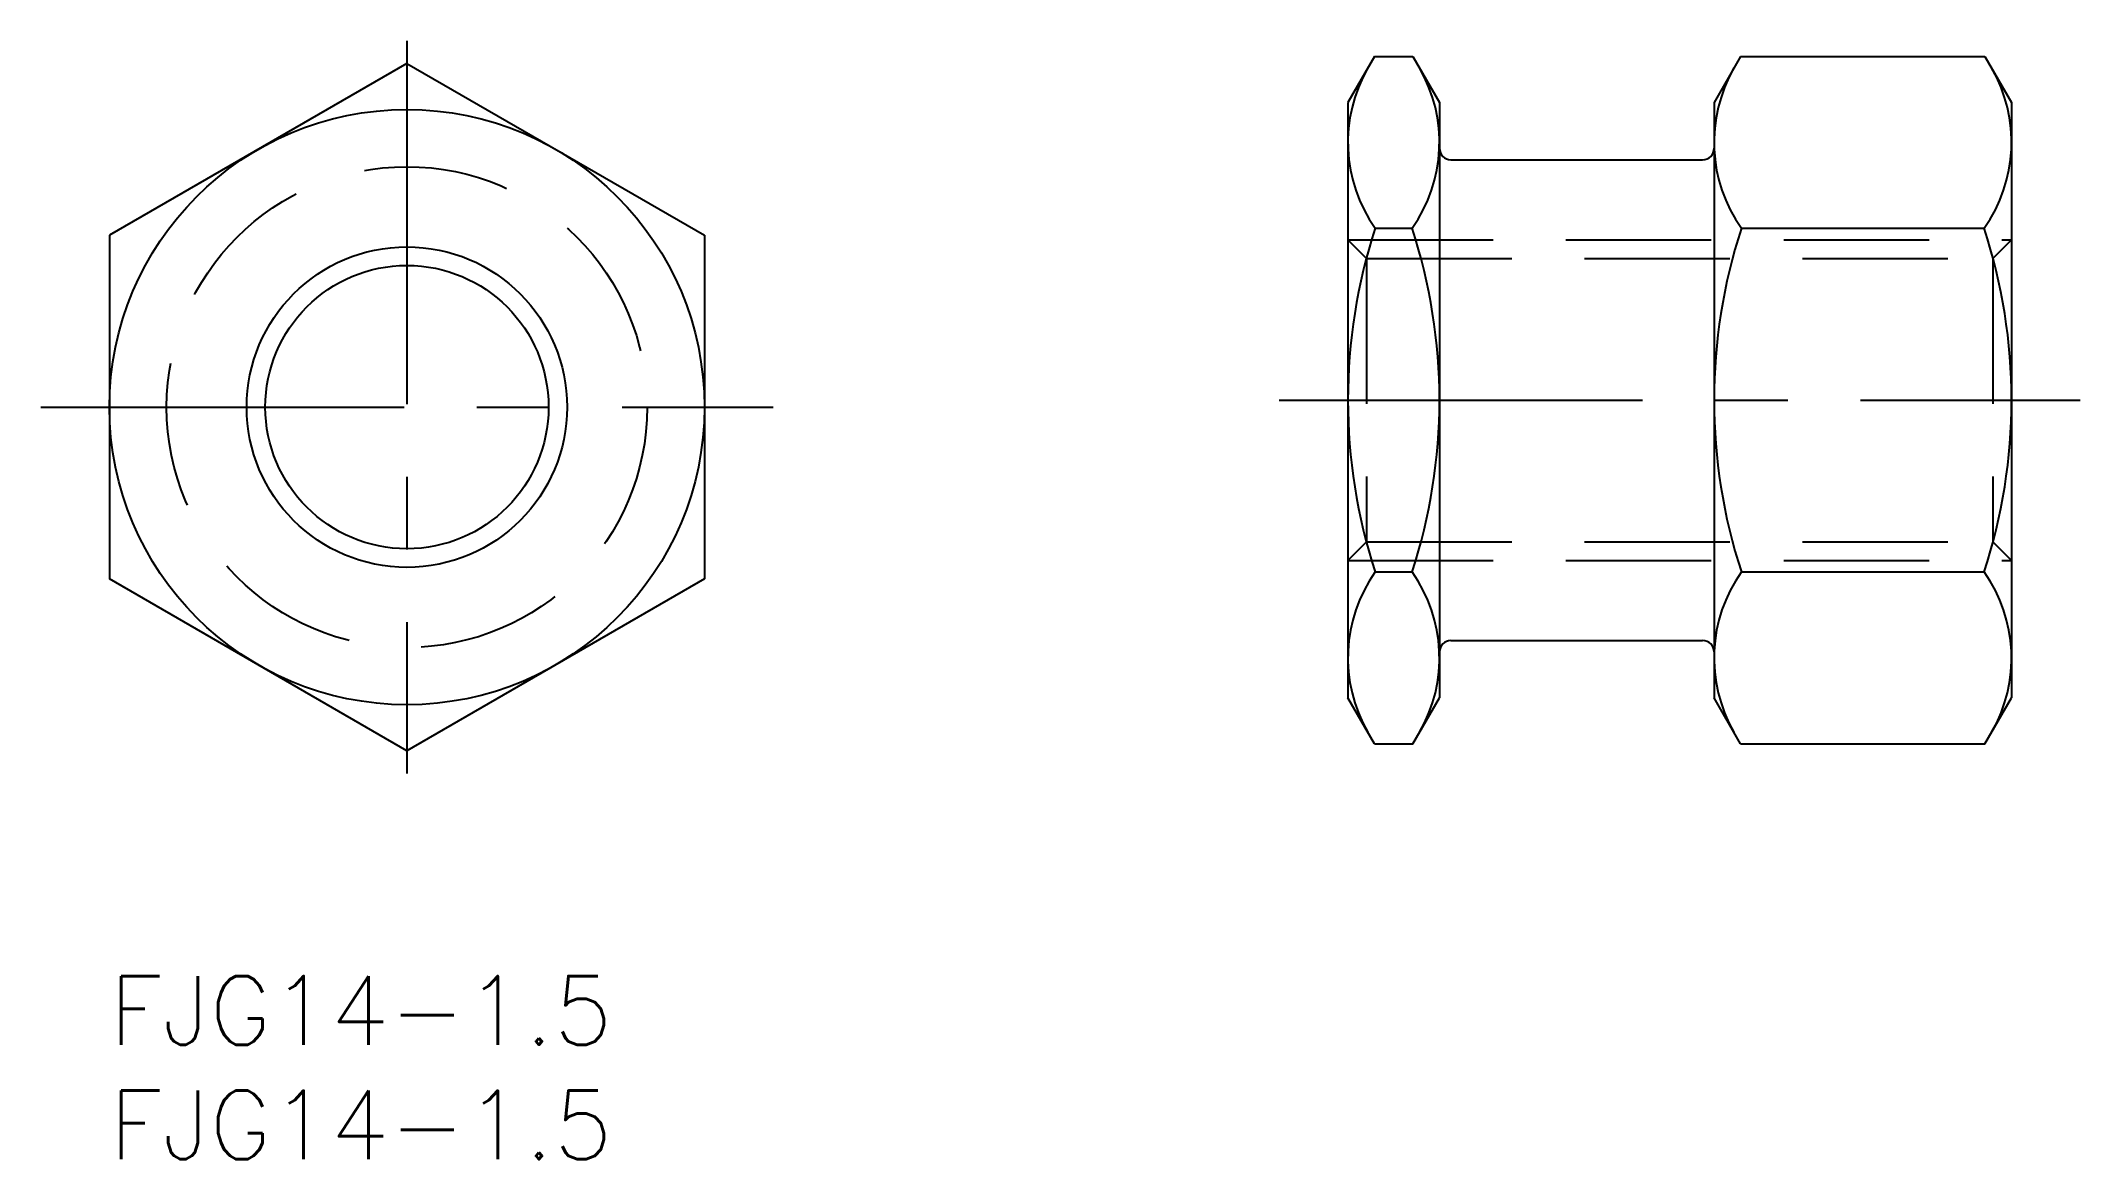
# Model space of a CAD drawing. Extents: x -3 to 86.1, y -8 to 40.9.
import ezdxf

# ---------------------------------------------------------------- set-up
doc = ezdxf.new("R2010")
doc.units = 0
doc.header["$LTSCALE"] = 0.5
doc.linetypes.add('CENTER', pattern=[50.8, 31.75, -6.35, 6.35, -6.35])
doc.linetypes.add('DASHED', pattern=[19.05, 12.7, -6.35])
for name, color, linetype in [('MSM_CENTER', 1, 'CENTER'), ('MSM_CONTINUOUS', 7, 'CONTINUOUS'), ('MSM_DASHED', 4, 'DASHED'), ('MSM_NARROW', 5, 'CONTINUOUS'), ('MSM_PART_NUMBER', 7, 'CONTINUOUS')]:
    doc.layers.add(name, color=color, linetype=linetype)
doc.styles.get("Standard").update_dxf_attribs({"font": 'txt.shx', "height": 3, "bigfont": 'bigfont.shx'})

# ---------------------------------------------------------------- blocks, each defined once
blk = doc.blocks.new('*U15')
at = {"layer": 'MSM_PART_NUMBER'}
blk.add_text('FJG14-1.5', height=3, dxfattribs=at).set_placement((0, -3))
blk = doc.blocks.new('*U16')
at = {"layer": 'MSM_PART_NUMBER'}
blk.add_text('FJG14-1.5', height=3, dxfattribs=at).set_placement((0, -8))

msp = doc.modelspace()

# ---------------------------------------------------------------- linework, layer by layer
at = {"layer": 'MSM_CENTER'}
for p, q in [((13, 40.85), (13, 8.85)), ((51.121, 25.155), (86.121, 25.155)), ((-3, 24.85), (29, 24.85))]:
    msp.add_line(p, q, dxfattribs=at)
at = {"layer": 'MSM_CONTINUOUS'}
for p, q in [((55.282, 40.166), (54.121, 38.155)), ((55.282, 40.166), (56.96, 40.166)), ((56.96, 40.166), (58.121, 38.155)), ((71.282, 40.166), (70.121, 38.155)), ((71.282, 40.166), (81.96, 40.166)), ((81.96, 40.166), (83.121, 38.155)), ((13, 39.861), (0, 32.356)), ((13, 39.861), (26, 32.356)), ((54.121, 38.155), (54.121, 12.155)), ((58.121, 38.155), (58.121, 12.155)), ((70.121, 38.155), (70.121, 12.155)), ((83.121, 38.155), (83.121, 12.155)), ((6.5, 36.109), (6.5, 36.109)), ((58.621, 35.655), (69.621, 35.655)), ((0, 32.356), (0, 17.345)), ((26, 32.356), (26, 17.345)), ((55.314, 32.661), (56.929, 32.661)), ((71.314, 32.661), (81.929, 32.661)), ((13, 9.839), (0, 17.345)), ((26, 17.345), (13, 9.839)), ((55.314, 17.65), (56.929, 17.65)), ((71.314, 17.65), (81.929, 17.65)), ((58.621, 14.655), (69.621, 14.655)), ((55.282, 10.144), (54.121, 12.155)), ((56.96, 10.144), (58.121, 12.155)), ((71.282, 10.144), (70.121, 12.155)), ((81.96, 10.144), (83.121, 12.155)), ((55.282, 10.144), (56.96, 10.144)), ((71.282, 10.144), (81.96, 10.144))]:
    msp.add_line(p, q, dxfattribs=at)
for radius in [13, 6.188]:
    msp.add_circle((13, 24.85), radius, dxfattribs=at)
for centre, radius, start, end in [((60.621, 36.413), 6.5, 150, 215.26439), ((51.621, 36.413), 6.5, 324.7356, 30), ((76.621, 36.413), 6.5, 150, 215.26439), ((76.621, 36.413), 6.5, 324.7356, 30), ((58.621, 36.155), 0.5, 180, 270), ((69.621, 36.155), 0.5, 270, 0), ((78.332, 25.155), 24.211, 161.94029, 198.05972), ((33.91, 25.155), 24.211, 341.94028, 18.05972), ((94.332, 25.155), 24.211, 161.94029, 198.05972), ((58.91, 25.155), 24.211, 341.94028, 18.05972), ((60.621, 13.897), 6.5, 144.7356, 210), ((51.621, 13.897), 6.5, 330, 35.2644), ((76.621, 13.897), 6.5, 144.7356, 210), ((76.621, 13.897), 6.5, 330, 35.2644), ((58.621, 14.155), 0.5, 90, 180), ((69.621, 14.155), 0.5, 0, 90)]:
    msp.add_arc(centre, radius, start, end, dxfattribs=at)
at = {"layer": 'MSM_DASHED'}
for p, q in [((54.121, 32.155), (83.121, 32.155)), ((54.121, 32.155), (54.933, 31.343)), ((83.121, 32.155), (82.309, 31.343)), ((54.933, 31.343), (82.309, 31.343)), ((54.933, 31.343), (54.933, 18.967)), ((82.309, 31.343), (82.309, 18.967)), ((54.121, 18.155), (54.933, 18.967)), ((54.933, 18.967), (82.309, 18.967)), ((83.121, 18.155), (82.309, 18.967)), ((54.121, 18.155), (83.121, 18.155))]:
    msp.add_line(p, q, dxfattribs=at)
msp.add_circle((13, 24.85), 10.5, dxfattribs=at)
at = {"layer": 'MSM_NARROW'}
msp.add_circle((13, 24.85), 7, dxfattribs=at)

# ---------------------------------------------------------------- block references
at = {"layer": 'MSM_CONTINUOUS'}
for name in ['*U15', '*U16']:
    msp.add_blockref(name, (0, 0), dxfattribs=at)

doc.saveas('drawing.dxf')
